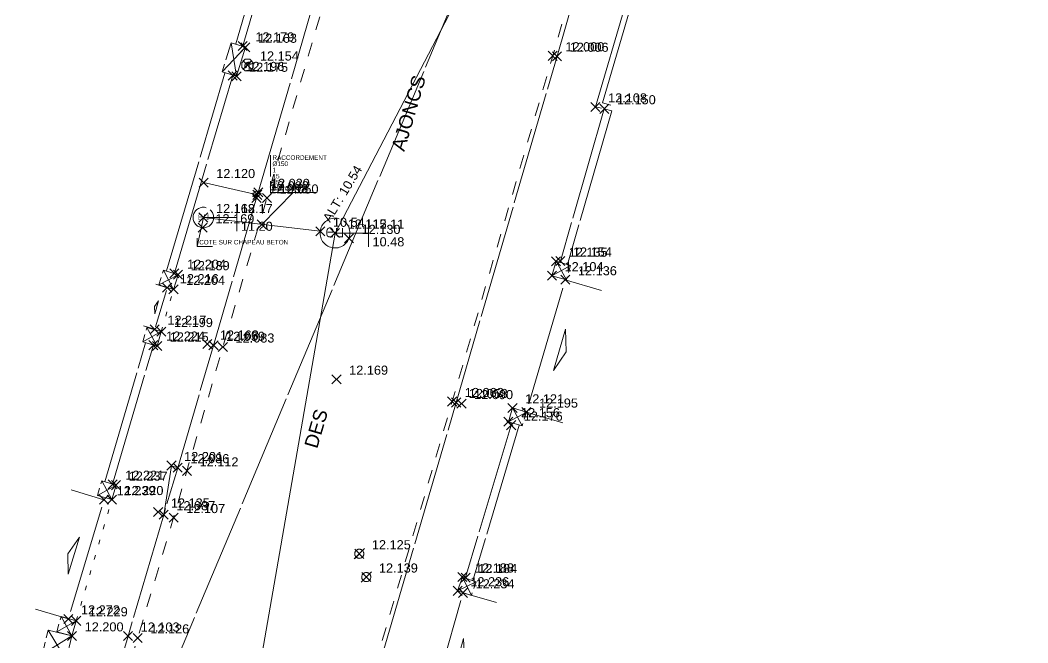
# Model space of a CAD drawing. Header units: metres. Extents: x 1224602 to 1224842, y 7187490 to 7187733.
# Drawn here: x 1224637.98 to 1224660.12, y 7187561.33 to 7187575 of the extents above; entities that cross this region are included whole.
import ezdxf
from ezdxf.enums import TextEntityAlignment as Align

# ---------------------------------------------------------------- set-up
doc = ezdxf.new("R2010")
doc.units = ezdxf.units.M
doc.header["$PDMODE"] = 3
doc.header["$PDSIZE"] = 0.1
for name, pattern in [('LL_0822', [2.5, 2.5, 0]), ('LL_0824', [0.35, 0.1, -0.25]), ('LL_0829', [0.6, 0.3, -0.3]), ('SL_1146', [2.5, 2.5, 0]), ('Socle_Continu', [2.5, 2.5, 0]), ('YL_2901', [2.5, 2.5, 0])]:
    doc.linetypes.add(name, pattern=pattern)
for name, color, linetype, lineweight in [('CLOTU_SCS', 212, 'Socle_Continu', 13), ('EAUPO_SCS', 140, 'Socle_Continu', 13), ('HABIL_SCI', 7, 'Socle_Continu', 13), ('SIGTA_SCI', 7, 'Socle_Continu', 13), ('SIGTO_SCI', 255, 'Socle_Continu', 13), ('TELEC_SCS', 3, 'Socle_Continu', 13), ('VOIRI_SCS', 7, 'Socle_Continu', 13)]:
    doc.layers.add(name, color=color, linetype=linetype, lineweight=lineweight)
for name, color, linetype, lineweight, true_color in [('EAUPL_SCS', 5, 'Socle_Continu', 13, 0x0000ff), ('EAUUS_PSI', 7, 'Socle_Continu', 13, 0x7f3f00), ('EAUUS_SCI', 7, 'Socle_Continu', 13, 0x7f3f00), ('EAUUS_SCS', 7, 'Socle_Continu', 13, 0x7f3f00), ('EAUUS_SCT', 7, 'Socle_Continu', 13, 0x7f3f00), ('SIGTS_PSS', 7, 'Socle_Continu', 13, 0x9966cc)]:
    doc.layers.add(name, color=color, linetype=linetype, lineweight=lineweight, true_color=true_color)
doc.styles.add('Reseaux', font='arial.ttf')
doc.styles.get("Standard").update_dxf_attribs({"font": 'arial.ttf'})
doc.styles.add('Style_2', font='WINGDNG3.TTF')
doc.linetypes.add('BL_0068', pattern='A,0.508,-0.254,["}",Style_2,S=0.254,R=0,X=-0.2,Y=-0.12],0.254', length=1.016)
doc.linetypes.add('CL_0181', pattern='A,3,-0.15,0.4,-0.381,["eu",Standard,S=0.254,R=0,X=-0.2,Y=-0.1],-0.381,0.4,-0.15', length=4.862)

# ---------------------------------------------------------------- blocks, each defined once
blk = doc.blocks.new('YP_1521')
at = {"layer": 'SIGTO_SCI', "color": 7, "linetype": 'Socle_Continu'}
blk.add_point((0, 0), dxfattribs=at)
at = {"layer": 'SIGTA_SCI', "linetype": 'Socle_Continu'}
blk.add_attdef('ALT', (0.278, 0.099), '', height=0.2, dxfattribs=at)
at = {"layer": 'SIGTA_SCI', "linetype": 'Socle_Continu', "flags": 9}
blk.add_attdef('CALQUE_ALT', (1.69, -1.18), '', height=0.2, dxfattribs=at)
at = {"layer": 'SIGTO_SCI', "linetype": 'Socle_Continu', "flags": 9}
for tag, p in [('ID', (1.69, 0.105)), ('NATURE', (1.69, -0.216)), ('FAMILLE', (1.69, -0.538)), ('CALQUE', (1.69, -0.859)), ('PCRS', (1.69, -1.823))]:
    blk.add_attdef(tag, p, '', height=0.2, dxfattribs=at)
blk = doc.blocks.new('LP_0842')
at = {"layer": 'VOIRI_SCS', "linetype": 'Socle_Continu', "flags": 128}
blk.add_lwpolyline([(1, 0), (1, 0.5), (0, 0)], dxfattribs=at)
at = {"layer": 'VOIRI_SCS', "linetype": 'Socle_Continu', "flags": 9}
for tag, p in [('ID', (1.488, 0.614)), ('NATURE', (1.488, 0.292)), ('FAMILLE', (1.488, -0.029)), ('CALQUE', (1.488, -0.35)), ('PCRS', (1.488, -0.672))]:
    blk.add_attdef(tag, p, '', height=0.2, dxfattribs=at)
blk = doc.blocks.new('BP_0091')
at = {"layer": 'EAUPL_SCS', "linetype": 'Socle_Continu'}
h = blk.add_hatch(color=256, dxfattribs=at)
h.dxf.hatch_style = 1
h.paths.add_polyline_path([(0.09, 0), (0.91, 0, 0.388383)])
blk.add_line((0.91, 0), (0.09, 0), dxfattribs=at)
at = {"layer": 'EAUPL_SCS', "linetype": 'Socle_Continu', "flags": 128}
blk.add_lwpolyline([(0, 0), (0, 0.5), (1, 0.5), (1, 0)], close=True, dxfattribs=at)
at = {"layer": 'EAUPL_SCS', "linetype": 'Socle_Continu'}
blk.add_arc((0.5, -0.44), 0.602, 47.5494, 132.4506, dxfattribs=at)
at = {"layer": 'EAUPL_SCS', "linetype": 'Socle_Continu', "flags": 9}
for tag, p in [('CALQUE', (1.45, -0.06)), ('ID', (1.45, 0.91)), ('NATURE', (1.45, 0.59)), ('FAMILLE', (1.45, 0.27)), ('PCRS', (1.45, -0.38))]:
    blk.add_attdef(tag, p, '', height=0.2, dxfattribs=at)
blk = doc.blocks.new('IP_0641')
at = {"layer": 'TELEC_SCS', "linetype": 'Socle_Continu'}
h = blk.add_hatch(color=256, dxfattribs=at)
edge = h.paths.add_edge_path()
edge.add_ellipse((0.09, 0.082), major_axis=(0.0254, 0.0254), ratio=1, start_angle=269.1533, end_angle=449.1533, ccw=False)
edge.add_ellipse((0.09, 0.082), major_axis=(0.0254, 0.0254), ratio=1, start_angle=89.1533, end_angle=269.1533, ccw=False)
h = blk.add_hatch(color=256, dxfattribs=at)
edge = h.paths.add_edge_path()
edge.add_ellipse((-0.074, -0.082), major_axis=(0.0254, 0.0254), ratio=1, start_angle=269.0978, end_angle=449.0978, ccw=False)
edge.add_ellipse((-0.074, -0.082), major_axis=(0.0254, 0.0254), ratio=1, start_angle=89.0978, end_angle=269.0978, ccw=False)
at = {"layer": 'TELEC_SCS', "linetype": 'Socle_Continu', "flags": 128}
blk.add_lwpolyline([(0.109, -0.25), (0.257, -0.102), (0.257, 0.102), (0.109, 0.25), (-0.094, 0.25), (-0.243, 0.102), (-0.243, -0.102), (-0.094, -0.25)], close=True, dxfattribs=at)
at = {"layer": 'TELEC_SCS', "linetype": 'Socle_Continu'}
for points in [[(0.09, 0.118, 0.04668), (0.058, 0.121, 0.098491), (-0.007, 0.108, 0.098491), (-0.063, 0.071, 0.098491), (-0.1, 0.015, 0.098491), (-0.113, -0.05, 0.04668), (-0.11, -0.082, 0.098491)], [(0.065, 0.108, 0.003694), (0.065, 0.107, 0.098491), (0.057, 0.096, 0.098491), (0.054, 0.082, 0.098491), (0.057, 0.068, 0.098491), (0.065, 0.057, 0.098491), (0.076, 0.049, 0.098491), (0.09, 0.046, 0.098491), (0.104, 0.049, 0.094763), (0.115, 0.056, 0.098491)], [(0.115, 0.056, 0.003694), (0.115, 0.057, 0.098491), (0.123, 0.068, 0.098491), (0.126, 0.082, 0.098491), (0.123, 0.096, 0.098491), (0.115, 0.107, 0.098491), (0.104, 0.115, 0.098491), (0.09, 0.118, 0.098491), (0.076, 0.115, 0.094763), (0.065, 0.108, 0.098491)], [(-0.099, -0.056, 0.003937), (-0.1, -0.057, 0.098491), (-0.107, -0.068, 0.098491), (-0.11, -0.082, 0.098491), (-0.107, -0.096, 0.098491), (-0.1, -0.107, 0.098491), (-0.088, -0.115, 0.098491), (-0.074, -0.118, 0.098491), (-0.06, -0.115, 0.094518), (-0.049, -0.108, 0.098491)], [(-0.049, -0.108, 0.003937), (-0.049, -0.107, 0.098491), (-0.041, -0.096, 0.098491), (-0.038, -0.082, 0.098491), (-0.041, -0.068, 0.098491), (-0.049, -0.057, 0.098491), (-0.06, -0.049, 0.098491), (-0.074, -0.046, 0.098491), (-0.088, -0.049, 0.094518), (-0.099, -0.056, 0.098491)]]:
    blk.add_lwpolyline(points, format="xyb", dxfattribs=at)
at = {"layer": 'TELEC_SCS', "linetype": 'Socle_Continu', "flags": 9}
for tag, p in [('NATURE', (0.795, 0.248)), ('ID', (0.795, 0.57)), ('FAMILLE', (0.795, -0.073)), ('CALQUE', (0.795, -0.394)), ('PCRS', (0.795, -0.715))]:
    blk.add_attdef(tag, p, '', height=0.2, dxfattribs=at)
blk = doc.blocks.new('CP_0162')
at = {"layer": 'EAUUS_SCS', "linetype": 'Socle_Continu', "const_width": 0.025, "flags": 128}
for points in [[(-0.063, -0.111), (-0.174, -0.111, -0.405328), (-0.241, -0.045), (-0.241, 0.067, -0.999132), (-0.063, 0.067), (-0.063, 0.022), (-0.218, 0.022)], [(0.048, 0.155), (0.048, -0.034, 0.410802), (0.125, -0.111), (0.225, -0.111), (0.225, 0.155)]]:
    blk.add_lwpolyline(points, format="xyb", dxfattribs=at)
at = {"layer": 'EAUUS_SCS', "linetype": 'Socle_Continu'}
blk.add_circle((0, 0), 0.5, dxfattribs=at)
at = {"layer": 'EAUUS_SCS', "linetype": 'Socle_Continu', "flags": 9}
for tag, p in [('ID', (0.918, 0.522)), ('NATURE', (0.918, 0.2)), ('FAMILLE', (0.918, -0.121)), ('CALQUE', (0.918, -0.442)), ('PCRS', (0.918, -0.763))]:
    blk.add_attdef(tag, p, '', height=0.2, dxfattribs=at)
blk = doc.blocks.new('CP_0161')
at = {"layer": 'EAUUS_SCS', "linetype": 'Socle_Continu', "const_width": 0.0333, "flags": 128}
for points in [[(-0.071, -0.125), (-0.195, -0.125, -0.405328), (-0.27, -0.05), (-0.27, 0.075, -0.999132), (-0.071, 0.075), (-0.071, 0.025), (-0.245, 0.025)], [(0.054, 0.175), (0.054, -0.038, 0.410802), (0.141, -0.125), (0.253, -0.125), (0.253, 0.175)]]:
    blk.add_lwpolyline(points, format="xyb", dxfattribs=at)
at = {"layer": 'EAUUS_SCS', "linetype": 'Socle_Continu'}
blk.add_circle((0, 0), 0.5, dxfattribs=at)
at = {"layer": 'EAUUS_SCS', "linetype": 'Socle_Continu', "flags": 9}
for tag, p in [('ID', (0.989, 0.577)), ('NATURE', (0.989, 0.255)), ('FAMILLE', (0.989, -0.066)), ('CALQUE', (0.989, -0.387)), ('PCRS', (0.989, -0.709)), ('TYPE', (0.989, -1.03))]:
    blk.add_attdef(tag, p, '', height=0.2, dxfattribs=at)
blk = doc.blocks.new('AP_0001')
at = {"layer": 'EAUPO_SCS', "linetype": 'Socle_Continu'}
blk.add_line((0.113, 0.113), (-0.113, -0.113), dxfattribs=at)
blk.add_circle((0, 0), 0.1, dxfattribs=at)
at = {"layer": 'EAUPO_SCS', "linetype": 'Socle_Continu', "flags": 9}
for tag, p in [('ID', (0.809, 0.507)), ('NATURE', (0.809, 0.186)), ('FAMILLE', (0.809, -0.135)), ('CALQUE', (0.809, -0.456)), ('PCRS', (0.809, -0.778))]:
    blk.add_attdef(tag, p, '', height=0.2, dxfattribs=at)
blk = doc.blocks.new('SP_1162')
at = {"layer": 'CLOTU_SCS', "linetype": 'Socle_Continu'}
for p, q in [((0, 0), (1, 1)), ((0, 1), (1, 0))]:
    blk.add_line(p, q, dxfattribs=at)
at = {"layer": 'CLOTU_SCS', "linetype": 'Socle_Continu', "flags": 128}
blk.add_lwpolyline([(1, 0), (0, 0), (0, 1), (1, 1)], close=True, dxfattribs=at)
at = {"layer": 'CLOTU_SCS', "linetype": 'Socle_Continu', "flags": 9}
for tag, p in [('ID', (1.089, 0.299)), ('NATURE', (1.089, -0.022)), ('FAMILLE', (1.089, -0.344)), ('CALQUE', (1.089, -0.665)), ('PCRS', (1.089, -0.986))]:
    blk.add_attdef(tag, p, '', height=0.2, dxfattribs=at)
blk = doc.blocks.new('SP_1161')
at = {"layer": 'CLOTU_SCS', "linetype": 'Socle_Continu'}
for p, q in [((0, 0), (0, 0.2745)), ((1, 0.2745), (1, 0)), ((0.5, 0.1545), (0.3438, 0.103)), ((0.6563, 0.103), (0.5, 0.1545)), ((0.3438, 0.103), (0.6563, 0.103)), ((0.0625, 0), (0.9375, 0))]:
    blk.add_line(p, q, dxfattribs=at)
at = {"layer": 'CLOTU_SCS', "linetype": 'Socle_Continu', "flags": 9}
for tag, p in [('ID', (1.3598, 0.3853)), ('NATURE', (1.3598, 0.0641)), ('FAMILLE', (1.3598, -0.2572)), ('CALQUE', (1.3598, -0.5785)), ('PCRS', (1.3598, -0.8998))]:
    blk.add_attdef(tag, p, '', height=0.2, dxfattribs=at)
blk = doc.blocks.new('ZP_1565')
at = {"layer": 'HABIL_SCI', "linetype": 'Socle_Continu'}
blk.add_attdef('TYPE', text='', height=0.3, dxfattribs=at).set_placement((0, 0), align=Align.MIDDLE_CENTER)
at = {"layer": 'HABIL_SCI', "linetype": 'Socle_Continu', "flags": 9}
for tag, p in [('ID', (0.547, -0.599)), ('NATURE', (0.547, -0.92)), ('FAMILLE', (0.547, -1.242)), ('CALQUE', (0.547, -1.563)), ('PCRS', (0.533, -1.833))]:
    blk.add_attdef(tag, p, '', height=0.2, dxfattribs=at)
blk = doc.blocks.new('*U58')
at = {"layer": 'EAUUS_PSI', "linetype": 'Socle_Continu'}
blk.add_line((0.733, 0), (0, 0), dxfattribs=at)
at = {"layer": 'EAUUS_PSI', "linetype": 'Socle_Continu', "flags": 128}
blk.add_lwpolyline([(0.733, -0.3), (0.733, 0.3)], dxfattribs=at)
at = {"layer": 'EAUUS_PSI', "linetype": 'Socle_Continu'}
blk.add_point((0, 0), dxfattribs=at)
at = {"layer": 'EAUUS_PSI', "linetype": 'Socle_Continu', "style": 'Reseaux', "flags": 9}
for tag, p in [('ID', (2.525, 0.541)), ('NATURE', (2.525, 0.22))]:
    blk.add_attdef(tag, p, '', height=0.2, dxfattribs=at)
at = {"layer": 'EAUUS_PSI', "linetype": 'Socle_Continu'}
for tag, p in [('TAMPON', (0.824, 0.196)), ('RADIER', (0.824, -0.192))]:
    blk.add_attdef(tag, text='', height=0.2, dxfattribs=at).set_placement(p, align=Align.MIDDLE_LEFT)
at = {"layer": 'EAUUS_PSI', "linetype": 'Socle_Continu', "flags": 9}
for tag, p in [('FAMILLE', (2.525, -0.101)), ('CALQUE', (2.525, -0.423))]:
    blk.add_attdef(tag, p, '', height=0.2, dxfattribs=at)
blk = doc.blocks.new('*U66')
at = {"layer": 'EAUUS_SCI', "linetype": 'Socle_Continu'}
blk.add_line((-0.271, -1.269), (0, 0), dxfattribs=at)
at = {"layer": 'EAUUS_SCI', "linetype": 'Socle_Continu', "flags": 128}
blk.add_lwpolyline([(0.402, -1.269), (-0.271, -1.269), (-0.271, -0.912)], dxfattribs=at)
at = {"layer": 'EAUUS_SCI', "linetype": 'Socle_Continu'}
blk.add_point((0, 0), dxfattribs=at)
at = {"layer": 'EAUUS_SCI', "linetype": 'Socle_Continu', "flags": 9}
for tag, p in [('NATURE', (1.967, -0.177)), ('ID', (1.967, 0.144)), ('FAMILLE', (1.967, -0.499)), ('CALQUE', (1.967, -0.82)), ('PCRS', (1.967, -1.141))]:
    blk.add_attdef(tag, p, '', height=0.2, dxfattribs=at)
at = {"layer": 'EAUUS_SCI', "linetype": 'Socle_Continu'}
blk.add_attdef('TXT', (-0.183, -1.182), '', height=0.2, dxfattribs=at)
blk = doc.blocks.new('CP_2101')
at = {"layer": 'EAUUS_PSI', "linetype": 'Socle_Continu'}
blk.add_line((0.733, 0), (0, 0), dxfattribs=at)
at = {"layer": 'EAUUS_PSI', "linetype": 'Socle_Continu', "flags": 128}
blk.add_lwpolyline([(0.733, -0.3), (0.733, 0.3)], dxfattribs=at)
at = {"layer": 'EAUUS_PSI', "linetype": 'Socle_Continu'}
blk.add_point((0, 0), dxfattribs=at)
at = {"layer": 'EAUUS_PSI', "linetype": 'Socle_Continu', "style": 'Reseaux', "flags": 9}
for tag, p in [('ID', (2.525, 0.541)), ('NATURE', (2.525, 0.22))]:
    blk.add_attdef(tag, p, '', height=0.2, dxfattribs=at)
at = {"layer": 'EAUUS_PSI', "linetype": 'Socle_Continu'}
for tag, p in [('TAMPON', (0.824, 0.196)), ('RADIER', (0.824, -0.192))]:
    blk.add_attdef(tag, text='', height=0.2, dxfattribs=at).set_placement(p, align=Align.MIDDLE_LEFT)
at = {"layer": 'EAUUS_PSI', "linetype": 'Socle_Continu', "flags": 9}
for tag, p in [('FAMILLE', (2.525, -0.101)), ('CALQUE', (2.525, -0.423))]:
    blk.add_attdef(tag, p, '', height=0.2, dxfattribs=at)
blk = doc.blocks.new('CP_0169')
at = {"layer": 'EAUUS_SCI', "linetype": 'Socle_Continu'}
blk.add_point((0, 0), dxfattribs=at)
at = {"layer": 'EAUUS_SCI', "linetype": 'Socle_Continu', "insert": (0.268, 0.01), "char_height": 0.2, "attachment_point": 4}
blk.add_mtext_dynamic_manual_height_columns('\\pxql;ALT:', width=0.46273, gutter_width=1, heights=[0], dxfattribs=at)
at = {"layer": 'EAUUS_SCI', "linetype": 'Socle_Continu', "style": 'Reseaux', "flags": 9}
for tag, p in [('ID', (2.066, 0.187)), ('NATURE', (2.066, -0.134))]:
    blk.add_attdef(tag, p, '', height=0.2, dxfattribs=at)
at = {"layer": 'EAUUS_SCI', "linetype": 'Socle_Continu'}
blk.add_attdef('ALT', text='', height=0.2, dxfattribs=at).set_placement((0.952, 0.01), align=Align.MIDDLE_LEFT)
at = {"layer": 'EAUUS_SCI', "linetype": 'Socle_Continu', "flags": 9}
for tag, p in [('FAMILLE', (2.066, -0.456)), ('CALQUE', (2.066, -0.777)), ('TYPE', (2.066, -1.098))]:
    blk.add_attdef(tag, p, '', height=0.2, dxfattribs=at)
blk = doc.blocks.new('*U67')
at = {"layer": 'EAUUS_SCI', "linetype": 'Socle_Continu'}
blk.add_line((1.38, 1.402), (0, 0), dxfattribs=at)
at = {"layer": 'EAUUS_SCI', "linetype": 'Socle_Continu', "flags": 128}
blk.add_lwpolyline([(2.38, 1.402), (0.38, 1.402), (0.38, 3.04)], dxfattribs=at)
at = {"layer": 'EAUUS_SCI', "linetype": 'Socle_Continu'}
blk.add_point((0, 0), dxfattribs=at)
for tag, p in [('TYPE', (0.468, 2.835)), ('DIAM', (0.468, 2.565)), ('NBR', (0.468, 2.286)), ('LARG', (0.468, 2.021)), ('HAUT', (0.468, 1.755)), ('MATER', (0.468, 1.489))]:
    blk.add_attdef(tag, p, '', height=0.2, dxfattribs=at)
at = {"layer": 'EAUUS_SCI', "linetype": 'Socle_Continu', "flags": 9}
for tag, p in [('ID', (2.47, 1.418)), ('NATURE', (2.47, 1.097)), ('FAMILLE', (2.47, 0.776)), ('CALQUE', (2.47, 0.454))]:
    blk.add_attdef(tag, p, '', height=0.2, dxfattribs=at)

msp = doc.modelspace()

# ---------------------------------------------------------------- linework, layer by layer
at = {"layer": 'CLOTU_SCS', "linetype": 'SL_1146', "flags": 128}
for points in [[(1224655.484, 7187584.777), (1224655.278, 7187584.525, 0.007833), (1224654.094, 7187582.806, 0.061711), (1224652.797, 7187580.214, 0.013655), (1224651.918, 7187577.501), (1224650.621, 7187573.093), (1224650.814, 7187573.053)], [(1224655.484, 7187584.777), (1224655.577, 7187584.701), (1224655.373, 7187584.452, 0.007818), (1224654.194, 7187582.739, 0.061711), (1224652.91, 7187580.174, 0.013655), (1224652.033, 7187577.467), (1224650.773, 7187573.184), (1224651.011, 7187573.121)]]:
    msp.add_lwpolyline(points, format="xyb", dxfattribs=at)
for points in [[(1224642.718, 7187574.477), (1224644.694, 7187581.155)], [(1224642.872, 7187574.432), (1224644.847, 7187581.11)], [(1224641.199, 7187569.494), (1224642.481, 7187573.835)], [(1224641.371, 7187569.443), (1224642.653, 7187573.784)], [(1224650.814, 7187573.053), (1224649.85, 7187569.71), (1224649.841, 7187569.682)], [(1224650.978, 7187573.006), (1224650.814, 7187573.053)], [(1224650.978, 7187573.006), (1224650.005, 7187569.636)], [(1224639.842, 7187564.861), (1224640.738, 7187567.915)], [(1224640.014, 7187564.81), (1224640.91, 7187567.864)], [(1224648.784, 7187566.16), (1224648.769, 7187566.107), (1224647.769, 7187562.762), (1224647.766, 7187562.751)], [(1224648.947, 7187566.11), (1224647.927, 7187562.695)]]:
    msp.add_lwpolyline(points, dxfattribs=at)
at = {"layer": 'EAUPL_SCS', "linetype": 'BL_0068', "flags": 128}
msp.add_lwpolyline([(1224642.013, 7187571.433), (1224643.195, 7187571.163)], dxfattribs=at)
at = {"layer": 'EAUUS_SCT', "linetype": 'CL_0181', "flags": 128}
for points in [[(1224644.9, 7187570.325), (1224656.32, 7187592.21)], [(1224642.008, 7187570.666), (1224644.575, 7187570.363)], [(1224637.395, 7187527.205), (1224644.9, 7187570.325)]]:
    msp.add_lwpolyline(points, dxfattribs=at)
at = {"layer": 'SIGTS_PSS', "linetype": 'YL_2901', "flags": 128}
msp.add_lwpolyline([(1224634.276, 7187497.942), (1224637.589, 7187551.832), (1224655.154, 7187593.64), (1224718.643, 7187594.665)], dxfattribs=at)
at = {"layer": 'VOIRI_SCS', "linetype": 'LL_0829', "flags": 128}
for points in [[(1224626.147, 7187507.126), (1224626.521, 7187507.169), (1224627.563, 7187507.319), (1224628.544, 7187507.585), (1224628.972, 7187507.797), (1224629.408, 7187508.107), (1224629.818, 7187508.435), (1224630.152, 7187508.77), (1224630.681, 7187509.335), (1224631.353, 7187510.085, 0.02522), (1224632.919, 7187512.078, 0.014512), (1224634.564, 7187514.555, 0.098052), (1224635.533, 7187517.116, 0.026815), (1224635.739, 7187518.935), (1224635.913, 7187521.882), (1224636.099, 7187525.273), (1224636.469, 7187532.058), (1224636.644, 7187535.205), (1224636.808, 7187538.367), (1224636.86, 7187539.359), (1224637.201, 7187545.57), (1224637.271, 7187546.685, -0.038044), (1224637.467, 7187549.194, -0.007798), (1224637.904, 7187551.747, -0.018751), (1224638.369, 7187553.8, -0.001515), (1224638.884, 7187555.711), (1224639.154, 7187556.704), (1224639.434, 7187557.663), (1224640.566, 7187561.437), (1224641.354, 7187564.078), (1224641.646, 7187565.104), (1224642.436, 7187567.823), (1224643.405, 7187571.094), (1224644.888, 7187576.192), (1224646.09, 7187580.337), (1224646.548, 7187581.738), (1224646.796, 7187582.433), (1224647.064, 7187583.119), (1224647.367, 7187583.815), (1224647.698, 7187584.498), (1224648.051, 7187585.17), (1224648.428, 7187585.836), (1224648.818, 7187586.481), (1224649.228, 7187587.12), (1224649.658, 7187587.746), (1224650.106, 7187588.358), (1224650.505, 7187588.868), (1224650.919, 7187589.366), (1224651.347, 7187589.852), (1224651.789, 7187590.324), (1224652.127, 7187590.665), (1224652.247, 7187590.781), (1224652.718, 7187591.224), (1224653.199, 7187591.656), (1224653.688, 7187592.08), (1224654.488, 7187592.748), (1224654.897, 7187593.07), (1224655.294, 7187593.367), (1224655.314, 7187593.382), (1224655.741, 7187593.68), (1224656.176, 7187593.967), (1224656.619, 7187594.241), (1224657.069, 7187594.504), (1224657.537, 7187594.763), (1224658.011, 7187595.012), (1224658.49, 7187595.25), (1224658.861, 7187595.426), (1224658.973, 7187595.478), (1224659.951, 7187595.91), (1224660.941, 7187596.317), (1224661.764, 7187596.636), (1224662.18, 7187596.783), (1224662.599, 7187596.918), (1224663.023, 7187597.036), (1224663.16, 7187597.071), (1224663.451, 7187597.136), (1224663.883, 7187597.223), (1224664.315, 7187597.309), (1224664.968, 7187597.446), (1224665.147, 7187597.478), (1224665.989, 7187597.591), (1224666.655, 7187597.663), (1224666.997, 7187597.694), (1224667.322, 7187597.717), (1224668.66, 7187597.775), (1224672.782, 7187597.942), (1224678.914, 7187598.238), (1224682.01, 7187598.389), (1224683.1, 7187598.447), (1224689.8, 7187598.76)], [(1224644.078, 7187501.549), (1224644.034, 7187501.501), (1224643.744, 7187501.853), (1224643.4, 7187502.386), (1224642.906, 7187503.228, -0.027651), (1224642.139, 7187504.723, -0.022541), (1224641.356, 7187506.72, -0.043092), (1224640.786, 7187509.024, -0.028132), (1224640.574, 7187511.143, -0.024631), (1224640.583, 7187512.888), (1224641.255, 7187525.171), (1224641.628, 7187532.271), (1224641.993, 7187538.915), (1224642.31, 7187544.784, -0.030432), (1224642.672, 7187549.009, -0.025828), (1224643.388, 7187552.575, -0.008562), (1224643.682, 7187553.653), (1224645.116, 7187558.567), (1224647.474, 7187566.627), (1224649.683, 7187574.216), (1224651.163, 7187579.297), (1224651.544, 7187580.298), (1224651.945, 7187581.288), (1224652.158, 7187581.776), (1224652.383, 7187582.258), (1224652.622, 7187582.733), (1224652.877, 7187583.198), (1224653.155, 7187583.661), (1224653.451, 7187584.114), (1224653.761, 7187584.558), (1224654.086, 7187584.992), (1224654.422, 7187585.419), (1224654.768, 7187585.838), (1224655.48, 7187586.655), (1224655.822, 7187587.022), (1224656.176, 7187587.378), (1224656.54, 7187587.723), (1224656.915, 7187588.057), (1224657.299, 7187588.382), (1224657.693, 7187588.696), (1224658.094, 7187589), (1224658.137, 7187589.031), (1224658.504, 7187589.294), (1224658.92, 7187589.578), (1224659.345, 7187589.85), (1224659.777, 7187590.11), (1224660.215, 7187590.357), (1224660.662, 7187590.589), (1224661.115, 7187590.806), (1224661.575, 7187591.007), (1224662.041, 7187591.191), (1224662.539, 7187591.367), (1224662.704, 7187591.423), (1224663.372, 7187591.642), (1224664.291, 7187591.936), (1224664.586, 7187592.025), (1224665.2, 7187592.193), (1224665.821, 7187592.332), (1224666.454, 7187592.435), (1224667.092, 7187592.512), (1224667.407, 7187592.545), (1224667.731, 7187592.577), (1224668.371, 7187592.63), (1224669.161, 7187592.668), (1224669.953, 7187592.689), (1224673.106, 7187592.813), (1224674.4, 7187592.888), (1224680.497, 7187593.17), (1224681.064, 7187593.191), (1224682.086, 7187593.241), (1224682.09, 7187593.323), (1224684.143, 7187593.419), (1224685.151, 7187593.466), (1224697.274, 7187593.986), (1224699.248, 7187594.079), (1224702.348, 7187594.199), (1224703.565, 7187594.262), (1224708.929, 7187594.505), (1224709.755, 7187594.546), (1224709.931, 7187594.717)]]:
    msp.add_lwpolyline(points, format="xyb", dxfattribs=at)
at = {"layer": 'VOIRI_SCS', "linetype": 'LL_0822', "flags": 128}
for points in [[(1224647.162, 7187498.596), (1224646.663, 7187498.828), (1224646.236, 7187499.121), (1224645.86, 7187499.464), (1224645.497, 7187499.852), (1224645.129, 7187500.244), (1224644.781, 7187500.628), (1224644.467, 7187501.042), (1224644.078, 7187501.549), (1224643.481, 7187502.422), (1224642.986, 7187503.255, -0.032483), (1224642.213, 7187504.765, -0.019871), (1224641.447, 7187506.749, -0.04358), (1224640.88, 7187509.051, -0.026917), (1224640.67, 7187511.128, -0.025481), (1224640.678, 7187512.874), (1224641.356, 7187525.176), (1224641.741, 7187532.291), (1224642.087, 7187538.898), (1224642.402, 7187544.764, -0.039951), (1224642.76, 7187548.994, -0.018811), (1224643.494, 7187552.584, -0.010668), (1224643.773, 7187553.63), (1224645.203, 7187558.561), (1224647.561, 7187566.605), (1224649.777, 7187574.205), (1224651.248, 7187579.269), (1224651.634, 7187580.271), (1224652.039, 7187581.263), (1224652.253, 7187581.752), (1224652.479, 7187582.236), (1224652.718, 7187582.712), (1224652.956, 7187583.152), (1224652.972, 7187583.181), (1224653.244, 7187583.64), (1224653.532, 7187584.09), (1224653.836, 7187584.531), (1224654.154, 7187584.962), (1224654.485, 7187585.384), (1224654.828, 7187585.797), (1224655.182, 7187586.2), (1224655.546, 7187586.594), (1224655.895, 7187586.954), (1224656.251, 7187587.305), (1224656.614, 7187587.648), (1224656.986, 7187587.982), (1224657.366, 7187588.307), (1224657.754, 7187588.622), (1224658.151, 7187588.927), (1224658.197, 7187588.962), (1224658.556, 7187589.223), (1224658.969, 7187589.508), (1224659.39, 7187589.781), (1224659.819, 7187590.042), (1224660.256, 7187590.289), (1224660.7, 7187590.521), (1224661.151, 7187590.738), (1224661.609, 7187590.938), (1224662.075, 7187591.121), (1224662.582, 7187591.298), (1224662.716, 7187591.341), (1224663.04, 7187591.442), (1224663.364, 7187591.542), (1224664.326, 7187591.854), (1224664.601, 7187591.939), (1224665.228, 7187592.111), (1224665.862, 7187592.253), (1224666.486, 7187592.358), (1224667.114, 7187592.434), (1224667.424, 7187592.462), (1224667.745, 7187592.485), (1224668.377, 7187592.52), (1224669.954, 7187592.588), (1224673.122, 7187592.741), (1224674.389, 7187592.78), (1224680.515, 7187593.068), (1224680.849, 7187593.082), (1224681.068, 7187593.105), (1224682.101, 7187593.145), (1224683.879, 7187593.218), (1224685.161, 7187593.277), (1224697.286, 7187593.798), (1224699.182, 7187593.881)], [(1224637.053, 7187546.709, -0.005161), (1224637.269, 7187549.229, -0.033272), (1224637.69, 7187551.798, 0.000713), (1224638.164, 7187553.849, -0.016077), (1224638.672, 7187555.773), (1224638.967, 7187556.758), (1224639.242, 7187557.737), (1224640.353, 7187561.478), (1224641.136, 7187564.141), (1224641.445, 7187565.174), (1224642.23, 7187567.86), (1224643.175, 7187571.099)]]:
    msp.add_lwpolyline(points, format="xyb", dxfattribs=at)
msp.add_lwpolyline([(1224643.214, 7187571.217), (1224644.665, 7187576.189)], dxfattribs=at)
at = {"layer": 'VOIRI_SCS', "linetype": 'LL_0824', "flags": 128}
for points in [[(1224641.084, 7187568.162), (1224641.352, 7187569.089)], [(1224639.214, 7187561.813), (1224639.998, 7187564.474)]]:
    msp.add_lwpolyline(points, dxfattribs=at)

# ---------------------------------------------------------------- block references
at = {"layer": 'CLOTU_SCS', "color": 6, "linetype": 'Socle_Continu'}
for p, xscale, yscale, rotation in [((1224642.735, 7187573.766), 0.66648682334783, 0.33, 72.79347721178524), ((1224641.352, 7187569.089), 0.3363301781857297, 0.3363301781857297, 72.52222559235152), ((1224649.755, 7187569.706), 0.3303084723913817, 0.3303084723913817, 254.1587985876825), ((1224640.992, 7187567.845), 0.3297766850626376, 0.3297766850626376, 73.84210802536849), ((1224648.8, 7187566.486), 0.3174087939177067, 0.3174087939177067, 253.1821301922679), ((1224639.998, 7187564.474), 0.3294852537693154, 0.3294852537693154, 73.69647459061936), ((1224647.698, 7187562.774), 0.319653705209213, 0.319653705209213, 251.0830242613748), ((1224639.122, 7187561.481), 0.3441708431453195, 0.3441708431453195, 74.53086214541916), ((1224638.996, 7187560.956), 0.5395827813662767, 0.5395827813662767, 76.49269410220657)]:
    msp.add_blockref('SP_1162', p, dxfattribs=dict(at, xscale=xscale, yscale=yscale, rotation=rotation))
at = {"layer": 'CLOTU_SCS', "linetype": 'Socle_Continu'}
for p, xscale, yscale, rotation in [((1224649.959, 7187569.3), 3.028080268739337, 3.028080268739337, 253.6135616263627), ((1224640.94, 7187568.213), 0.9514824708692702, 0.9514824708692702, 73.34252601640019), ((1224639.041, 7187561.853), 2.731975998871399, 2.731975998871399, 73.34032874975168), ((1224647.711, 7187562.427), 2.799799004954603, 2.799799004954603, 254.1794960657686)]:
    msp.add_blockref('SP_1161', p, dxfattribs=dict(at, xscale=xscale, yscale=yscale, rotation=rotation))
at = {"layer": 'EAUPL_SCS', "linetype": 'Socle_Continu', "xscale": 0.1243123582554037, "yscale": 0.17, "rotation": 72.08509412569188}
msp.add_blockref('BP_0091', (1224643.175, 7187571.099), dxfattribs=at)
at = {"layer": 'EAUPO_SCS', "linetype": 'Socle_Continu'}
for p in [(1224645.432, 7187563.284), (1224645.587, 7187562.773)]:
    msp.add_blockref('AP_0001', p, dxfattribs=at)
at = {"layer": 'EAUUS_PSI', "linetype": 'Socle_Continu'}
for name, p, values in [('CP_2101', (1224642.008, 7187570.666), {'TAMPON': '12.17', 'RADIER': '11.20'}), ('*U58', (1224644.9, 7187570.325), {'TAMPON': '12.11', 'RADIER': '10.48'})]:
    msp.add_blockref(name, p, dxfattribs=at).add_auto_attribs(values)
at = {"layer": 'EAUUS_SCI', "linetype": 'Socle_Continu', "xscale": 0.5, "yscale": 0.5, "zscale": 0.5}
for name, p, values in [('*U67', (1224643.292, 7187570.514), {'TYPE': 'RACCORDEMENT', 'DIAM': 'Ø150', 'NBR': '1', 'LARG': '15', 'HAUT': '15', 'MATER': 'BETON'}), ('*U66', (1224642.008, 7187570.666), {'TXT': 'COTE SUR CHAPEAU BETON'})]:
    msp.add_blockref(name, p, dxfattribs=at).add_auto_attribs(values)
at = {"layer": 'EAUUS_SCI', "linetype": 'Socle_Continu', "rotation": 58.86660347726853}
msp.add_blockref('CP_0169', (1224644.575, 7187570.363), dxfattribs=at).add_auto_attribs({'ALT': '10.54'})
at = {"layer": 'EAUUS_SCS', "linetype": 'Socle_Continu'}
for name, p, xscale, yscale in [('CP_0162', (1224642.008, 7187570.666), 0.4508091038269793, 0.4508091038269793), ('CP_0161', (1224644.9, 7187570.325), 0.6548966523608731, 0.6548966523608731)]:
    msp.add_blockref(name, p, dxfattribs=dict(at, xscale=xscale, yscale=yscale))
at = {"layer": 'HABIL_SCI', "linetype": 'Socle_Continu', "rotation": 73.6591869173274}
msp.add_blockref('ZP_1565', (1224644.599, 7187566.424), dxfattribs=at).add_auto_attribs({'TYPE': 'RUE                                                   DES                                                   AJONCS'})
at = {"layer": 'SIGTO_SCI', "linetype": 'Socle_Continu'}
ref = msp.add_blockref('YP_1521', (1224642.872, 7187574.432), dxfattribs=at)
ref.add_attrib('ALT', '12.179', (1224643.15, 7187574.531), dxfattribs={"layer": 'SIGTA_SCI', "linetype": 'Socle_Continu', "height": 0.2})
ref = msp.add_blockref('YP_1521', (1224642.932, 7187574.403), dxfattribs=at)
ref.add_attrib('ALT', '12.163', (1224643.21, 7187574.502), dxfattribs={"layer": 'SIGTA_SCI', "linetype": 'Socle_Continu', "height": 0.2})
ref = msp.add_blockref('YP_1521', (1224649.683, 7187574.216), dxfattribs=at)
ref.add_attrib('ALT', '12.000', (1224649.961, 7187574.315), dxfattribs={"layer": 'SIGTA_SCI', "linetype": 'Socle_Continu', "height": 0.2})
ref = msp.add_blockref('YP_1521', (1224649.777, 7187574.205), dxfattribs=at)
ref.add_attrib('ALT', '12.006', (1224650.055, 7187574.304), dxfattribs={"layer": 'SIGTA_SCI', "linetype": 'Socle_Continu', "height": 0.2})
ref = msp.add_blockref('YP_1521', (1224642.973, 7187574.014), dxfattribs=at)
ref.add_attrib('ALT', '12.154', (1224643.251, 7187574.113), dxfattribs={"layer": 'SIGTA_SCI', "linetype": 'Socle_Continu', "height": 0.2})
ref = msp.add_blockref('YP_1521', (1224642.653, 7187573.784), dxfattribs=at)
ref.add_attrib('ALT', '12.196', (1224642.931, 7187573.883), dxfattribs={"layer": 'SIGTA_SCI', "linetype": 'Socle_Continu', "height": 0.2})
ref = msp.add_blockref('YP_1521', (1224642.735, 7187573.766), dxfattribs=at)
ref.add_attrib('ALT', '12.175', (1224643.013, 7187573.865), dxfattribs={"layer": 'SIGTA_SCI', "linetype": 'Socle_Continu', "height": 0.2})
ref = msp.add_blockref('YP_1521', (1224650.621, 7187573.093), dxfattribs=at)
ref.add_attrib('ALT', '12.108', (1224650.899, 7187573.192), dxfattribs={"layer": 'SIGTA_SCI', "linetype": 'Socle_Continu', "height": 0.2})
ref = msp.add_blockref('YP_1521', (1224650.814, 7187573.053), dxfattribs=at)
ref.add_attrib('ALT', '12.150', (1224651.092, 7187573.152), dxfattribs={"layer": 'SIGTA_SCI', "linetype": 'Socle_Continu', "height": 0.2})
ref = msp.add_blockref('YP_1521', (1224642.013, 7187571.433), dxfattribs=at)
ref.add_attrib('ALT', '12.120', (1224642.291, 7187571.532), dxfattribs={"layer": 'SIGTA_SCI', "linetype": 'Socle_Continu', "height": 0.2})
ref = msp.add_blockref('YP_1521', (1224643.214, 7187571.217), dxfattribs=at)
ref.add_attrib('ALT', '12.020', (1224643.492, 7187571.316), dxfattribs={"layer": 'SIGTA_SCI', "linetype": 'Socle_Continu', "height": 0.2})
ref = msp.add_blockref('YP_1521', (1224643.175, 7187571.099), dxfattribs=at)
ref.add_attrib('ALT', '12.008', (1224643.453, 7187571.198), dxfattribs={"layer": 'SIGTA_SCI', "linetype": 'Socle_Continu', "height": 0.2})
ref = msp.add_blockref('YP_1521', (1224643.195, 7187571.163), dxfattribs=at)
ref.add_attrib('ALT', '12.002', (1224643.473, 7187571.262), dxfattribs={"layer": 'SIGTA_SCI', "linetype": 'Socle_Continu', "height": 0.2})
ref = msp.add_blockref('YP_1521', (1224643.405, 7187571.094), dxfattribs=at)
ref.add_attrib('ALT', '12.050', (1224643.683, 7187571.193), dxfattribs={"layer": 'SIGTA_SCI', "linetype": 'Socle_Continu', "height": 0.2})
ref = msp.add_blockref('YP_1521', (1224642.008, 7187570.666), dxfattribs=at)
ref.add_attrib('ALT', '12.168', (1224642.286, 7187570.764), dxfattribs={"layer": 'SIGTA_SCI', "linetype": 'Socle_Continu', "height": 0.2})
ref = msp.add_blockref('YP_1521', (1224641.995, 7187570.441), dxfattribs=at)
ref.add_attrib('ALT', '12.169', (1224642.273, 7187570.539), dxfattribs={"layer": 'SIGTA_SCI', "linetype": 'Socle_Continu', "height": 0.2})
ref = msp.add_blockref('YP_1521', (1224644.575, 7187570.363), dxfattribs=at)
ref.add_attrib('ALT', '10.54', (1224644.853, 7187570.462), dxfattribs={"layer": 'SIGTA_SCI', "linetype": 'Socle_Continu', "height": 0.2})
ref = msp.add_blockref('YP_1521', (1224644.9, 7187570.325), dxfattribs=at)
ref.add_attrib('ALT', '12.115', (1224645.178, 7187570.423), dxfattribs={"layer": 'SIGTA_SCI', "linetype": 'Socle_Continu', "height": 0.2})
ref = msp.add_blockref('YP_1521', (1224645.206, 7187570.207), dxfattribs=at)
ref.add_attrib('ALT', '12.130', (1224645.484, 7187570.306), dxfattribs={"layer": 'SIGTA_SCI', "linetype": 'Socle_Continu', "height": 0.2})
ref = msp.add_blockref('YP_1521', (1224649.755, 7187569.706), dxfattribs=at)
ref.add_attrib('ALT', '12.135', (1224650.033, 7187569.805), dxfattribs={"layer": 'SIGTA_SCI', "linetype": 'Socle_Continu', "height": 0.2})
ref = msp.add_blockref('YP_1521', (1224649.85, 7187569.71), dxfattribs=at)
ref.add_attrib('ALT', '12.154', (1224650.127, 7187569.809), dxfattribs={"layer": 'SIGTA_SCI', "linetype": 'Socle_Continu', "height": 0.2})
ref = msp.add_blockref('YP_1521', (1224641.371, 7187569.443), dxfattribs=at)
ref.add_attrib('ALT', '12.204', (1224641.649, 7187569.542), dxfattribs={"layer": 'SIGTA_SCI', "linetype": 'Socle_Continu', "height": 0.2})
ref = msp.add_blockref('YP_1521', (1224641.453, 7187569.41), dxfattribs=at)
ref.add_attrib('ALT', '12.189', (1224641.731, 7187569.509), dxfattribs={"layer": 'SIGTA_SCI', "linetype": 'Socle_Continu', "height": 0.2})
ref = msp.add_blockref('YP_1521', (1224649.665, 7187569.389), dxfattribs=at)
ref.add_attrib('ALT', '12.104', (1224649.943, 7187569.488), dxfattribs={"layer": 'SIGTA_SCI', "linetype": 'Socle_Continu', "height": 0.2})
ref = msp.add_blockref('YP_1521', (1224649.959, 7187569.3), dxfattribs=at)
ref.add_attrib('ALT', '12.136', (1224650.237, 7187569.398), dxfattribs={"layer": 'SIGTA_SCI', "linetype": 'Socle_Continu', "height": 0.2})
ref = msp.add_blockref('YP_1521', (1224641.213, 7187569.125), dxfattribs=at)
ref.add_attrib('ALT', '12.216', (1224641.491, 7187569.224), dxfattribs={"layer": 'SIGTA_SCI', "linetype": 'Socle_Continu', "height": 0.2})
ref = msp.add_blockref('YP_1521', (1224641.352, 7187569.089), dxfattribs=at)
ref.add_attrib('ALT', '12.204', (1224641.63, 7187569.188), dxfattribs={"layer": 'SIGTA_SCI', "linetype": 'Socle_Continu', "height": 0.2})
ref = msp.add_blockref('YP_1521', (1224640.94, 7187568.213), dxfattribs=at)
ref.add_attrib('ALT', '12.217', (1224641.218, 7187568.312), dxfattribs={"layer": 'SIGTA_SCI', "linetype": 'Socle_Continu', "height": 0.2})
ref = msp.add_blockref('YP_1521', (1224641.084, 7187568.162), dxfattribs=at)
ref.add_attrib('ALT', '12.199', (1224641.362, 7187568.261), dxfattribs={"layer": 'SIGTA_SCI', "linetype": 'Socle_Continu', "height": 0.2})
ref = msp.add_blockref('YP_1521', (1224640.91, 7187567.864), dxfattribs=at)
ref.add_attrib('ALT', '12.224', (1224641.188, 7187567.963), dxfattribs={"layer": 'SIGTA_SCI', "linetype": 'Socle_Continu', "height": 0.2})
ref = msp.add_blockref('YP_1521', (1224642.093, 7187567.888), dxfattribs=at)
ref.add_attrib('ALT', '12.168', (1224642.371, 7187567.987), dxfattribs={"layer": 'SIGTA_SCI', "linetype": 'Socle_Continu', "height": 0.2})
ref = msp.add_blockref('YP_1521', (1224640.992, 7187567.845), dxfattribs=at)
ref.add_attrib('ALT', '12.215', (1224641.27, 7187567.944), dxfattribs={"layer": 'SIGTA_SCI', "linetype": 'Socle_Continu', "height": 0.2})
ref = msp.add_blockref('YP_1521', (1224642.23, 7187567.86), dxfattribs=at)
ref.add_attrib('ALT', '12.059', (1224642.508, 7187567.959), dxfattribs={"layer": 'SIGTA_SCI', "linetype": 'Socle_Continu', "height": 0.2})
ref = msp.add_blockref('YP_1521', (1224642.436, 7187567.823), dxfattribs=at)
ref.add_attrib('ALT', '12.083', (1224642.714, 7187567.922), dxfattribs={"layer": 'SIGTA_SCI', "linetype": 'Socle_Continu', "height": 0.2})
ref = msp.add_blockref('YP_1521', (1224644.933, 7187567.116), dxfattribs=at)
ref.add_attrib('ALT', '12.169', (1224645.211, 7187567.215), dxfattribs={"layer": 'SIGTA_SCI', "linetype": 'Socle_Continu', "height": 0.2})
ref = msp.add_blockref('YP_1521', (1224647.474, 7187566.627), dxfattribs=at)
ref.add_attrib('ALT', '12.062', (1224647.752, 7187566.725), dxfattribs={"layer": 'SIGTA_SCI', "linetype": 'Socle_Continu', "height": 0.2})
ref = msp.add_blockref('YP_1521', (1224647.561, 7187566.605), dxfattribs=at)
ref.add_attrib('ALT', '12.058', (1224647.839, 7187566.703), dxfattribs={"layer": 'SIGTA_SCI', "linetype": 'Socle_Continu', "height": 0.2})
ref = msp.add_blockref('YP_1521', (1224647.679, 7187566.58), dxfattribs=at)
ref.add_attrib('ALT', '12.090', (1224647.957, 7187566.679), dxfattribs={"layer": 'SIGTA_SCI', "linetype": 'Socle_Continu', "height": 0.2})
ref = msp.add_blockref('YP_1521', (1224648.8, 7187566.486), dxfattribs=at)
ref.add_attrib('ALT', '12.121', (1224649.078, 7187566.585), dxfattribs={"layer": 'SIGTA_SCI', "linetype": 'Socle_Continu', "height": 0.2})
ref = msp.add_blockref('YP_1521', (1224649.104, 7187566.395), dxfattribs=at)
ref.add_attrib('ALT', '12.195', (1224649.382, 7187566.493), dxfattribs={"layer": 'SIGTA_SCI', "linetype": 'Socle_Continu', "height": 0.2})
ref = msp.add_blockref('YP_1521', (1224648.708, 7187566.183), dxfattribs=at)
ref.add_attrib('ALT', '12.156', (1224648.986, 7187566.281), dxfattribs={"layer": 'SIGTA_SCI', "linetype": 'Socle_Continu', "height": 0.2})
ref = msp.add_blockref('YP_1521', (1224648.769, 7187566.107), dxfattribs=at)
ref.add_attrib('ALT', '12.176', (1224649.047, 7187566.205), dxfattribs={"layer": 'SIGTA_SCI', "linetype": 'Socle_Continu', "height": 0.2})
ref = msp.add_blockref('YP_1521', (1224641.308, 7187565.221), dxfattribs=at)
ref.add_attrib('ALT', '12.201', (1224641.586, 7187565.319), dxfattribs={"layer": 'SIGTA_SCI', "linetype": 'Socle_Continu', "height": 0.2})
ref = msp.add_blockref('YP_1521', (1224641.445, 7187565.174), dxfattribs=at)
ref.add_attrib('ALT', '12.086', (1224641.723, 7187565.273), dxfattribs={"layer": 'SIGTA_SCI', "linetype": 'Socle_Continu', "height": 0.2})
ref = msp.add_blockref('YP_1521', (1224641.646, 7187565.104), dxfattribs=at)
ref.add_attrib('ALT', '12.112', (1224641.924, 7187565.202), dxfattribs={"layer": 'SIGTA_SCI', "linetype": 'Socle_Continu', "height": 0.2})
ref = msp.add_blockref('YP_1521', (1224640.014, 7187564.81), dxfattribs=at)
ref.add_attrib('ALT', '12.221', (1224640.292, 7187564.909), dxfattribs={"layer": 'SIGTA_SCI', "linetype": 'Socle_Continu', "height": 0.2})
ref = msp.add_blockref('YP_1521', (1224640.091, 7187564.791), dxfattribs=at)
ref.add_attrib('ALT', '12.237', (1224640.369, 7187564.889), dxfattribs={"layer": 'SIGTA_SCI', "linetype": 'Socle_Continu', "height": 0.2})
ref = msp.add_blockref('YP_1521', (1224639.825, 7187564.471), dxfattribs=at)
ref.add_attrib('ALT', '12.239', (1224640.103, 7187564.57), dxfattribs={"layer": 'SIGTA_SCI', "linetype": 'Socle_Continu', "height": 0.2})
ref = msp.add_blockref('YP_1521', (1224639.998, 7187564.474), dxfattribs=at)
ref.add_attrib('ALT', '12.220', (1224640.276, 7187564.573), dxfattribs={"layer": 'SIGTA_SCI', "linetype": 'Socle_Continu', "height": 0.2})
ref = msp.add_blockref('YP_1521', (1224641.016, 7187564.2), dxfattribs=at)
ref.add_attrib('ALT', '12.135', (1224641.294, 7187564.299), dxfattribs={"layer": 'SIGTA_SCI', "linetype": 'Socle_Continu', "height": 0.2})
ref = msp.add_blockref('YP_1521', (1224641.136, 7187564.141), dxfattribs=at)
ref.add_attrib('ALT', '12.087', (1224641.414, 7187564.24), dxfattribs={"layer": 'SIGTA_SCI', "linetype": 'Socle_Continu', "height": 0.2})
ref = msp.add_blockref('YP_1521', (1224641.354, 7187564.078), dxfattribs=at)
ref.add_attrib('ALT', '12.107', (1224641.632, 7187564.177), dxfattribs={"layer": 'SIGTA_SCI', "linetype": 'Socle_Continu', "height": 0.2})
ref = msp.add_blockref('YP_1521', (1224645.432, 7187563.284), dxfattribs=at)
ref.add_attrib('ALT', '12.125', (1224645.71, 7187563.383), dxfattribs={"layer": 'SIGTA_SCI', "linetype": 'Socle_Continu', "height": 0.2})
ref = msp.add_blockref('YP_1521', (1224645.587, 7187562.773), dxfattribs=at)
ref.add_attrib('ALT', '12.139', (1224645.865, 7187562.872), dxfattribs={"layer": 'SIGTA_SCI', "linetype": 'Socle_Continu', "height": 0.2})
ref = msp.add_blockref('YP_1521', (1224647.698, 7187562.774), dxfattribs=at)
ref.add_attrib('ALT', '12.188', (1224647.976, 7187562.873), dxfattribs={"layer": 'SIGTA_SCI', "linetype": 'Socle_Continu', "height": 0.2})
ref = msp.add_blockref('YP_1521', (1224647.769, 7187562.762), dxfattribs=at)
ref.add_attrib('ALT', '12.184', (1224648.047, 7187562.861), dxfattribs={"layer": 'SIGTA_SCI', "linetype": 'Socle_Continu', "height": 0.2})
ref = msp.add_blockref('YP_1521', (1224647.594, 7187562.471), dxfattribs=at)
ref.add_attrib('ALT', '12.236', (1224647.872, 7187562.57), dxfattribs={"layer": 'SIGTA_SCI', "linetype": 'Socle_Continu', "height": 0.2})
ref = msp.add_blockref('YP_1521', (1224647.711, 7187562.427), dxfattribs=at)
ref.add_attrib('ALT', '12.234', (1224647.989, 7187562.525), dxfattribs={"layer": 'SIGTA_SCI', "linetype": 'Socle_Continu', "height": 0.2})
ref = msp.add_blockref('YP_1521', (1224639.041, 7187561.853), dxfattribs=at)
ref.add_attrib('ALT', '12.272', (1224639.319, 7187561.952), dxfattribs={"layer": 'SIGTA_SCI', "linetype": 'Socle_Continu', "height": 0.2})
ref = msp.add_blockref('YP_1521', (1224639.214, 7187561.813), dxfattribs=at)
ref.add_attrib('ALT', '12.229', (1224639.492, 7187561.911), dxfattribs={"layer": 'SIGTA_SCI', "linetype": 'Socle_Continu', "height": 0.2})
ref = msp.add_blockref('YP_1521', (1224639.122, 7187561.481), dxfattribs=at)
ref.add_attrib('ALT', '12.200', (1224639.4, 7187561.58), dxfattribs={"layer": 'SIGTA_SCI', "linetype": 'Socle_Continu', "height": 0.2})
ref = msp.add_blockref('YP_1521', (1224640.353, 7187561.478), dxfattribs=at)
ref.add_attrib('ALT', '12.103', (1224640.631, 7187561.576), dxfattribs={"layer": 'SIGTA_SCI', "linetype": 'Socle_Continu', "height": 0.2})
ref = msp.add_blockref('YP_1521', (1224640.566, 7187561.437), dxfattribs=at)
ref.add_attrib('ALT', '12.126', (1224640.843, 7187561.536), dxfattribs={"layer": 'SIGTA_SCI', "linetype": 'Socle_Continu', "height": 0.2})
at = {"layer": 'TELEC_SCS', "linetype": 'Socle_Continu', "xscale": 0.5, "yscale": 0.5, "zscale": 0.5}
msp.add_blockref('IP_0641', (1224642.973, 7187574.014), dxfattribs=at)
at = {"layer": 'VOIRI_SCS', "linetype": 'Socle_Continu', "xscale": 1.0782, "yscale": 0.2901640562926568, "zscale": 2.000000000652869, "rotation": 73.3366234260521}
msp.add_blockref('LP_0842', (1224641.136, 7187564.141), dxfattribs=at)

doc.saveas('drawing.dxf')
